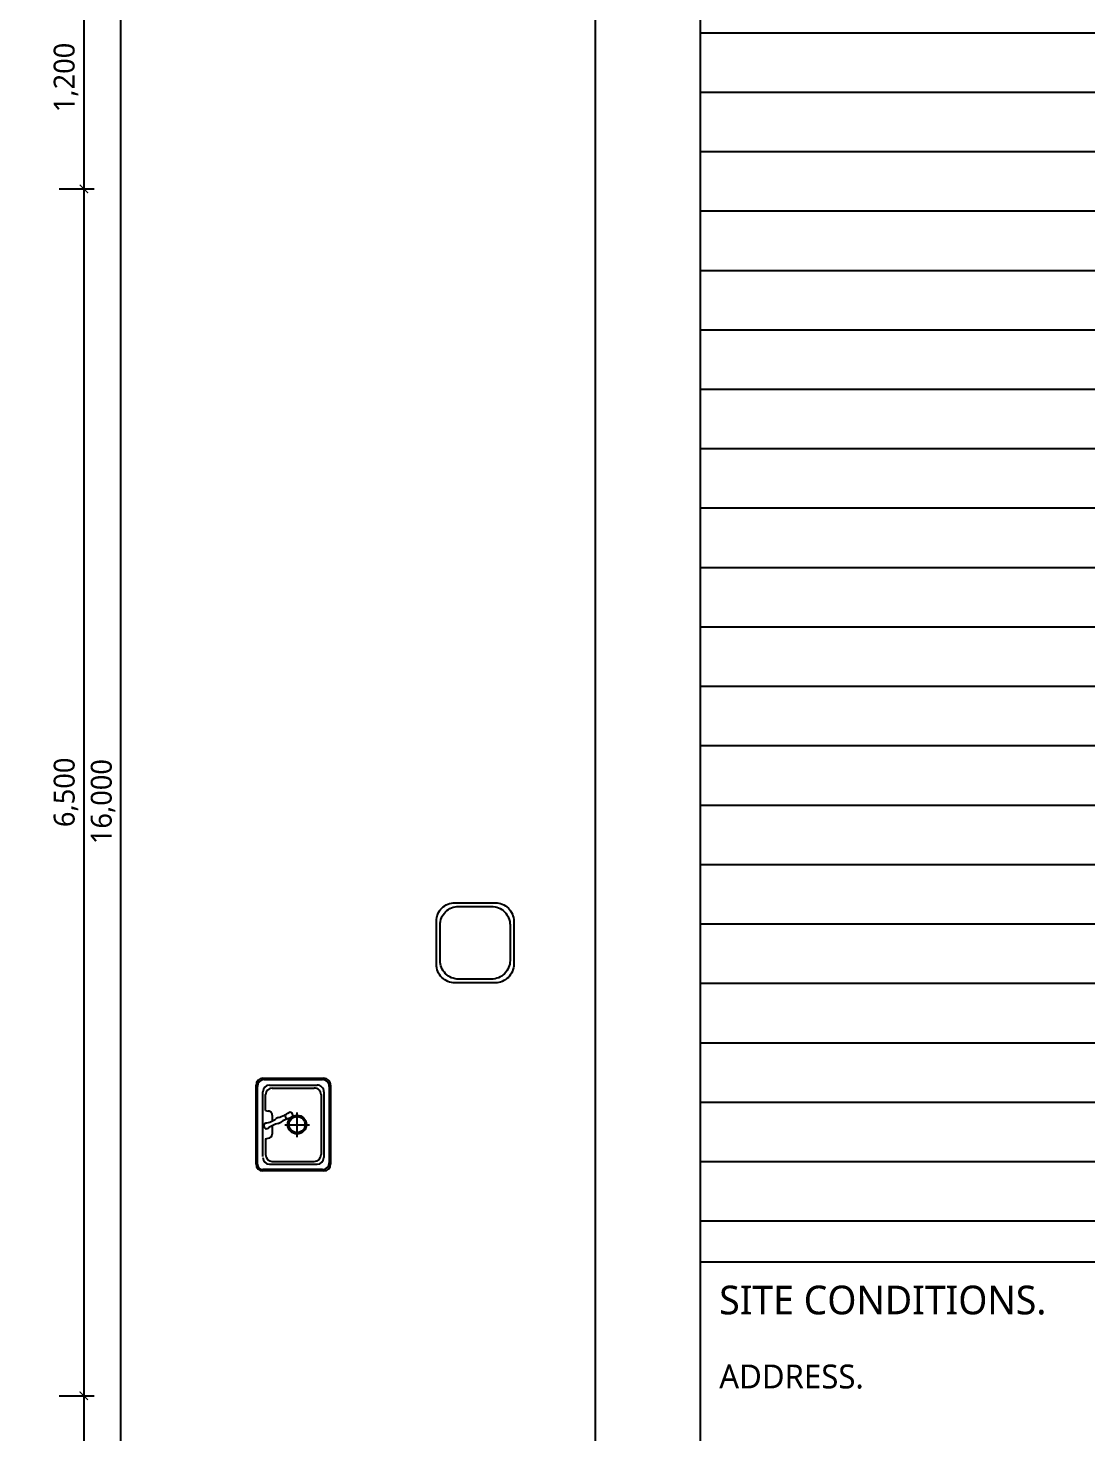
# Model space of a CAD drawing. Header units: metres. Extents: x 11578468 to 47831421, y -58341524 to -14256839.
# Drawn here: x 23764732 to 23770433, y -29071460 to -29063894 of the extents above; entities that cross this region are included whole.
import ezdxf
from ezdxf.enums import TextEntityAlignment as Align

# ---------------------------------------------------------------- set-up
doc = ezdxf.new("R2010")
doc.units = ezdxf.units.M
doc.header["$LTSCALE"] = 50
doc.header["$MEASUREMENT"] = 0
doc.layers.get('0').update_dxf_attribs({"linetype": 'CONTINUOUS'})
doc.layers.get('DEFPOINTS').update_dxf_attribs({"linetype": 'CONTINUOUS'})
for name, color, linetype in [('3.기호.계단선', 30, 'CONTINUOUS'), ('CO-FURB-DN', 9, 'CONTINUOUS'), ('FORM(YOURNAME)-1', 1, 'CONTINUOUS'), ('FORM(YOURNAME)-11', 1, 'CONTINUOUS'), ('tc-03', 7, 'CONTINUOUS')]:
    doc.layers.add(name, color=color, linetype=linetype)
doc.layers.add('DIM', color=7, linetype='CONTINUOUS', lineweight=15)
doc.styles.add('N 맑은고딕', font='malgun.ttf')
doc.styles.add('YOURNAME', font='malgun.ttf')
doc.dimstyles.new('JJ IN 45', dxfattribs={"dimscale": 45, "dimtxt": 2.5, "dimasz": 1, "dimexe": 1.25, "dimexo": 1.5, "dimtad": 1, "dimdec": 6, "dimlunit": 6, "dimtxsty": 'N 맑은고딕', "dimblk": 'ARCHTICK', "dimcen": 2.5, "dimclrd": 256, "dimclre": 256, "dimclrt": 256, "dimadec": 0, "dimazin": 0, "dimtfac": 1, "dimtdec": 6, "dimtix": 1, "dimtmove": 0, "dimatfit": 3, "dimldrblk": 'ARCHTICK', "dimfxl": 1, "dimarcsym": 0})

# ---------------------------------------------------------------- blocks, each defined once
blk = doc.blocks.new('_ArchTick')
at = {"color": 0, "linetype": 'ByBlock', "const_width": 0.15}
blk.add_lwpolyline([(-0.5, -0.5), (0.5, 0.5)], dxfattribs=at)
blk = doc.blocks.new('*D388')
at = {"layer": 'DEFPOINTS', "color": 0, "transparency": 16777216}
for p in [(23746102, -29131957), (23746102, -29133157), (23746302, -29133157)]:
    blk.add_point(p, dxfattribs=at)
at = {"layer": 'DIM', "lineweight": -2, "transparency": 16777216}
for p, q in [((23746169.5, -29131957), (23746358.3, -29131957)), ((23746302, -29131957), (23746302, -29133157)), ((23746169.5, -29133157), (23746358.3, -29133157))]:
    blk.add_line(p, q, dxfattribs=at)
at = {"layer": 'DIM', "lineweight": -2, "transparency": 16777216, "xscale": 45, "yscale": 45, "zscale": 45}
for p, rotation in [((23746302, -29131957), 90), ((23746302, -29133157), 270)]:
    blk.add_blockref('_ArchTick', p, dxfattribs=dict(at, rotation=rotation))
at = {"layer": 'DIM', "transparency": 16777216, "insert": (23746206, -29132557), "char_height": 112.5, "attachment_point": 5, "rotation": 90, "style": 'N 맑은고딕'}
blk.add_mtext('1,200', dxfattribs=at)
blk = doc.blocks.new('*D389')
at = {"layer": 'DEFPOINTS', "color": 0, "transparency": 16777216}
for p in [(23746102, -29133157), (23746102, -29139657), (23746302, -29139657)]:
    blk.add_point(p, dxfattribs=at)
at = {"layer": 'DIM', "lineweight": -2, "transparency": 16777216}
for p, q in [((23746169.5, -29133157), (23746358.3, -29133157)), ((23746302, -29133157), (23746302, -29139657)), ((23746169.5, -29139657), (23746358.3, -29139657))]:
    blk.add_line(p, q, dxfattribs=at)
at = {"layer": 'DIM', "lineweight": -2, "transparency": 16777216, "xscale": 45, "yscale": 45, "zscale": 45}
for p, rotation in [((23746302, -29133157), 90), ((23746302, -29139657), 270)]:
    blk.add_blockref('_ArchTick', p, dxfattribs=dict(at, rotation=rotation))
at = {"layer": 'DIM', "transparency": 16777216, "insert": (23746206.3, -29136407), "char_height": 112.5, "attachment_point": 5, "rotation": 90, "style": 'N 맑은고딕'}
blk.add_mtext('6,500', dxfattribs=at)
blk = doc.blocks.new('*D390')
at = {"layer": 'DEFPOINTS', "color": 0, "transparency": 16777216}
for p in [(23746102, -29139657), (23746102, -29140857), (23746302, -29140857)]:
    blk.add_point(p, dxfattribs=at)
at = {"layer": 'DIM', "lineweight": -2, "transparency": 16777216}
for p, q in [((23746169.5, -29139657), (23746358.3, -29139657)), ((23746302, -29139657), (23746302, -29140857)), ((23746169.5, -29140857), (23746358.3, -29140857))]:
    blk.add_line(p, q, dxfattribs=at)
at = {"layer": 'DIM', "lineweight": -2, "transparency": 16777216, "xscale": 45, "yscale": 45, "zscale": 45}
for p, rotation in [((23746302, -29139657), 90), ((23746302, -29140857), 270)]:
    blk.add_blockref('_ArchTick', p, dxfattribs=dict(at, rotation=rotation))
at = {"layer": 'DIM', "transparency": 16777216, "insert": (23746206, -29140257), "char_height": 112.5, "attachment_point": 5, "rotation": 90, "style": 'N 맑은고딕'}
blk.add_mtext('1,200', dxfattribs=at)
blk = doc.blocks.new('*D394')
at = {"layer": 'DEFPOINTS', "color": 0, "transparency": 16777216}
for p in [(23746102, -29128457), (23746502, -29128457), (23746102, -29144457)]:
    blk.add_point(p, dxfattribs=at)
at = {"layer": 'DIM', "lineweight": -2, "transparency": 16777216}
for p, q in [((23746169.5, -29128457), (23746558.3, -29128457)), ((23746502, -29144457), (23746502, -29128457)), ((23746169.5, -29144457), (23746558.3, -29144457))]:
    blk.add_line(p, q, dxfattribs=at)
at = {"layer": 'DIM', "lineweight": -2, "transparency": 16777216, "xscale": 45, "yscale": 45, "zscale": 45}
for p, rotation in [((23746502, -29128457), 90), ((23746502, -29144457), 270)]:
    blk.add_blockref('_ArchTick', p, dxfattribs=dict(at, rotation=rotation))
at = {"layer": 'DIM', "transparency": 16777216, "insert": (23746406, -29136457), "char_height": 112.5, "attachment_point": 5, "rotation": 90, "style": 'N 맑은고딕'}
blk.add_mtext('16,000', dxfattribs=at)
blk = doc.blocks.new('FORM-ELEVATION')
at = {"layer": 'DEFPOINTS', "color": 158}
for p, q in [((62481, 35508), (62481, -21492)), ((62481, 17486), (71691, 17486)), ((62481, 16686), (71691, 16686)), ((62481, 15886), (71691, 15886)), ((62481, 15086), (71691, 15086)), ((62481, 14286), (71691, 14286)), ((62481, 13486), (71691, 13486)), ((62481, 12686), (71691, 12686)), ((62481, 11886), (71691, 11886)), ((62481, 11086), (71691, 11086)), ((62481, 10286), (71691, 10286)), ((62481, 9486), (71691, 9486)), ((62481, 8686), (71691, 8686)), ((62481, 7886), (71691, 7886)), ((62481, 7086), (71691, 7086)), ((62481, 6286), (71691, 6286)), ((62481, 5486), (71691, 5486)), ((62481, 4686), (71691, 4686)), ((62481, 3886), (71691, 3886)), ((62481, 3086), (71691, 3086)), ((62481, 2286), (71691, 2286)), ((62481, 1486), (71691, 1486))]:
    blk.add_line(p, q, dxfattribs=at)
at = {"layer": 'DEFPOINTS'}
blk.add_lwpolyline([(-8309, 33708), (61071, 33708), (61071, -19692), (-8309, -19692)], close=True, dxfattribs=at)
at = {"layer": 'FORM(YOURNAME)-11', "color": 14}
blk.add_line((62481, 937), (71691, 937), dxfattribs=at)
at = {"layer": 'FORM(YOURNAME)-11', "color": 14, "style": 'YOURNAME'}
blk.add_text('SITE CONDITIONS.', height=386.14, dxfattribs=at).set_placement((62739, 422), align=Align.MIDDLE_LEFT)
at = {"layer": 'FORM(YOURNAME)-11', "color": 251, "style": 'YOURNAME'}
blk.add_text('ADDRESS.', height=321.8, dxfattribs=at).set_placement((62739, -608), align=Align.MIDDLE_LEFT)
at = {"layer": 'FORM(YOURNAME)-11', "color": 3, "style": 'YOURNAME'}
for tag, height, p in [('1', 451, (71041, -1219)), ('2', 451, (71041, -1863)), ('3', 451, (71041, -3150)), ('4', 451, (71041, -5081)), ('5', 515, (71041, -7398)), ('6', 515, (71041, -9650)), ('7', 515, (71041, -11903)), ('8', 515, (71041, -14155)), ('9', 515, (71041, -16408)), ('10', 515, (66791, -18596)), ('11', 515, (71041, -18660)), ('12', 515, (66791, -20848)), ('13', 515, (71041, -20848))]:
    blk.add_attdef(tag, text='', height=height, dxfattribs=at).set_placement(p, align=Align.MIDDLE_RIGHT)
blk = doc.blocks.new('FB-021')
at = {"layer": 'CO-FURB-DN', "color": 8}
for p, q in [((-224.8, 71.3), (-224.8, 367.1)), ((-191.9, 399.9), (191.9, 399.9)), ((-154.4, 367.1), (159, 367.1)), ((224.8, 367.1), (224.8, 71.3)), ((-191.9, 334.2), (-191.9, 104.2)), ((191.9, 334.2), (191.9, 104.2)), ((159, 71.3), (-159, 71.3)), ((191.9, 38.5), (-191.9, 38.5))]:
    blk.add_line(p, q, dxfattribs=at)
at = {"layer": 'CO-FURB-DN', "color": 251}
for p, q in [((-218.2, 77.9), (-218.2, 367.1)), ((-191.9, 393.4), (185.3, 393.4)), ((-69, 353.9), (-145.9, 353.9)), ((-69, 353.9), (-65.7, 340.8)), ((69, 353.9), (65.7, 340.8)), ((69, 353.9), (145.9, 353.9)), ((218.2, 360.5), (218.2, 77.9)), ((-178.2, 321.4), (-178.2, 117.7)), ((-4.6, 321.1), (-46.6, 321.1)), ((46, 321.1), (17.8, 321.1)), ((176.9, 321.4), (176.9, 117.7)), ((-1.2, 260.3), (-1.2, 141)), ((-60.8, 200.6), (58.4, 200.6)), ((145.9, 84.5), (-145.3, 84.5)), ((185.3, 45.1), (-185.3, 45.1))]:
    blk.add_line(p, q, dxfattribs=at)
for radius in [45.4, 38.8]:
    blk.add_circle((0.1, 201.3), radius, dxfattribs=at)
at = {"layer": 'CO-FURB-DN', "color": 8}
for centre, radius, start, end in [((-191.9, 367.1), 32.9, 90, 180), ((-159, 334.2), 32.9, 90, 180), ((-6, 348.4), 13.8, 359.24513, 229.30547), ((-119.1, 263.4), 128.1, 13.13942, 38.58818), ((132.5, 377.7), 128.1, 190.55529, 216.41371), ((159, 334.2), 32.9, 0, 90), ((191.9, 367.1), 32.9, 0, 90), ((39.3, 300.3), 34.6, 193.13942, 216.32134), ((-91.8, 204), 128.1, 14.79799, 36.32134), ((1.6, 281.1), 34.6, 16.55093, 36.41371), ((213.9, 344.2), 186.9, 196.55093, 214.00557), ((41.3, 245.1), 13.8, 58.14565, 163.3853), ((45.8, 235.4), 13.8, 174.46116, 18.12318), ((-191.9, 71.3), 32.9, 180, 270), ((-159, 104.2), 32.9, 180, 270), ((159, 104.2), 32.9, 270, 0), ((191.9, 71.3), 32.9, 270, 0)]:
    blk.add_arc(centre, radius, start, end, dxfattribs=at)
at = {"layer": 'CO-FURB-DN', "color": 251}
for centre, radius, start, end in [((-191.9, 367.1), 26.3, 90, 180), ((-145.3, 321.1), 32.9, 90, 180), ((-46, 340.8), 19.7, 180, 270), ((46, 340.8), 19.7, 270, 0), ((144, 321.1), 32.9, 0, 90), ((185.3, 360.5), 32.9, 0, 90), ((-185.3, 77.9), 32.9, 180, 270), ((-144.7, 118), 33.5, 180.4305, 268.96063), ((144, 117.7), 32.9, 270, 0), ((185.3, 77.9), 32.9, 270, 0)]:
    blk.add_arc(centre, radius, start, end, dxfattribs=at)
blk = doc.blocks.new('sdagdgds')
at = {"layer": 'DIM'}
for base, p1, p2, picture, middle in [((23746502.0000000298, -29128457.0000000112), (23746102, -29144457), (23746102, -29128457), '*D394', (23746406.0081521906, -29136457.0000000112)), ((23746302.0000000298, -29133157.0000000112), (23746102, -29131957), (23746102, -29133157), '*D388', (23746206.0081521906, -29132557.0000000112)), ((23746302.0000000298, -29139657.0000000112), (23746102, -29133157), (23746102, -29139657), '*D389', (23746206.3138587102, -29136407.0000000112)), ((23746302.0000000298, -29140857.0000000112), (23746102, -29139657), (23746102, -29140857), '*D390', (23746206.0081522018, -29140257.0000000112))]:
    dim = blk.add_linear_dim(base=base, p1=p1, p2=p2, angle=90, dimstyle='JJ IN 45', dxfattribs=at)
    dim.commit()
    dim.dimension.update_dxf_attribs({"geometry": picture, "text_midpoint": middle})

msp = doc.modelspace()

# ---------------------------------------------------------------- linework, layer by layer
at = {"layer": 'tc-03', "color": 251, "true_color": 0x636466}
for points in [[(23767247.2, -29069035.9), (23767030.7, -29069035.9, -0.414214), (23766930.7, -29068935.9), (23766930.7, -29068704.4, -0.414214), (23767030.7, -29068604.4), (23767247.2, -29068604.4, -0.414214), (23767347.2, -29068704.4), (23767347.2, -29068935.9, -0.414214)], [(23767227.2, -29069015.9), (23767050.7, -29069015.9, -0.414214), (23766950.7, -29068915.9), (23766950.7, -29068724.4, -0.414214), (23767050.7, -29068624.4), (23767227.2, -29068624.4, -0.414214), (23767327.2, -29068724.4), (23767327.2, -29068915.9, -0.414214)]]:
    msp.add_lwpolyline(points, format="xyb", close=True, dxfattribs=at)

# ---------------------------------------------------------------- block references
at = {"xscale": 1.111111111109494, "yscale": 1.111111111109494, "zscale": 1.111111111111111, "rotation": 89.99999999999997}
msp.add_blockref('FB-021', (23766403.9, -29069799.5), dxfattribs=at)
at = {"layer": '3.기호.계단선'}
msp.add_blockref('sdagdgds', (18730.3, 68397.1), dxfattribs=at)
at = {"layer": 'FORM(YOURNAME)-1', "xscale": 0.4, "yscale": 0.4, "zscale": 0.4}
msp.add_blockref('FORM-ELEVATION', (23743357.8, -29070912.9), dxfattribs=at)

doc.saveas('drawing.dxf')
